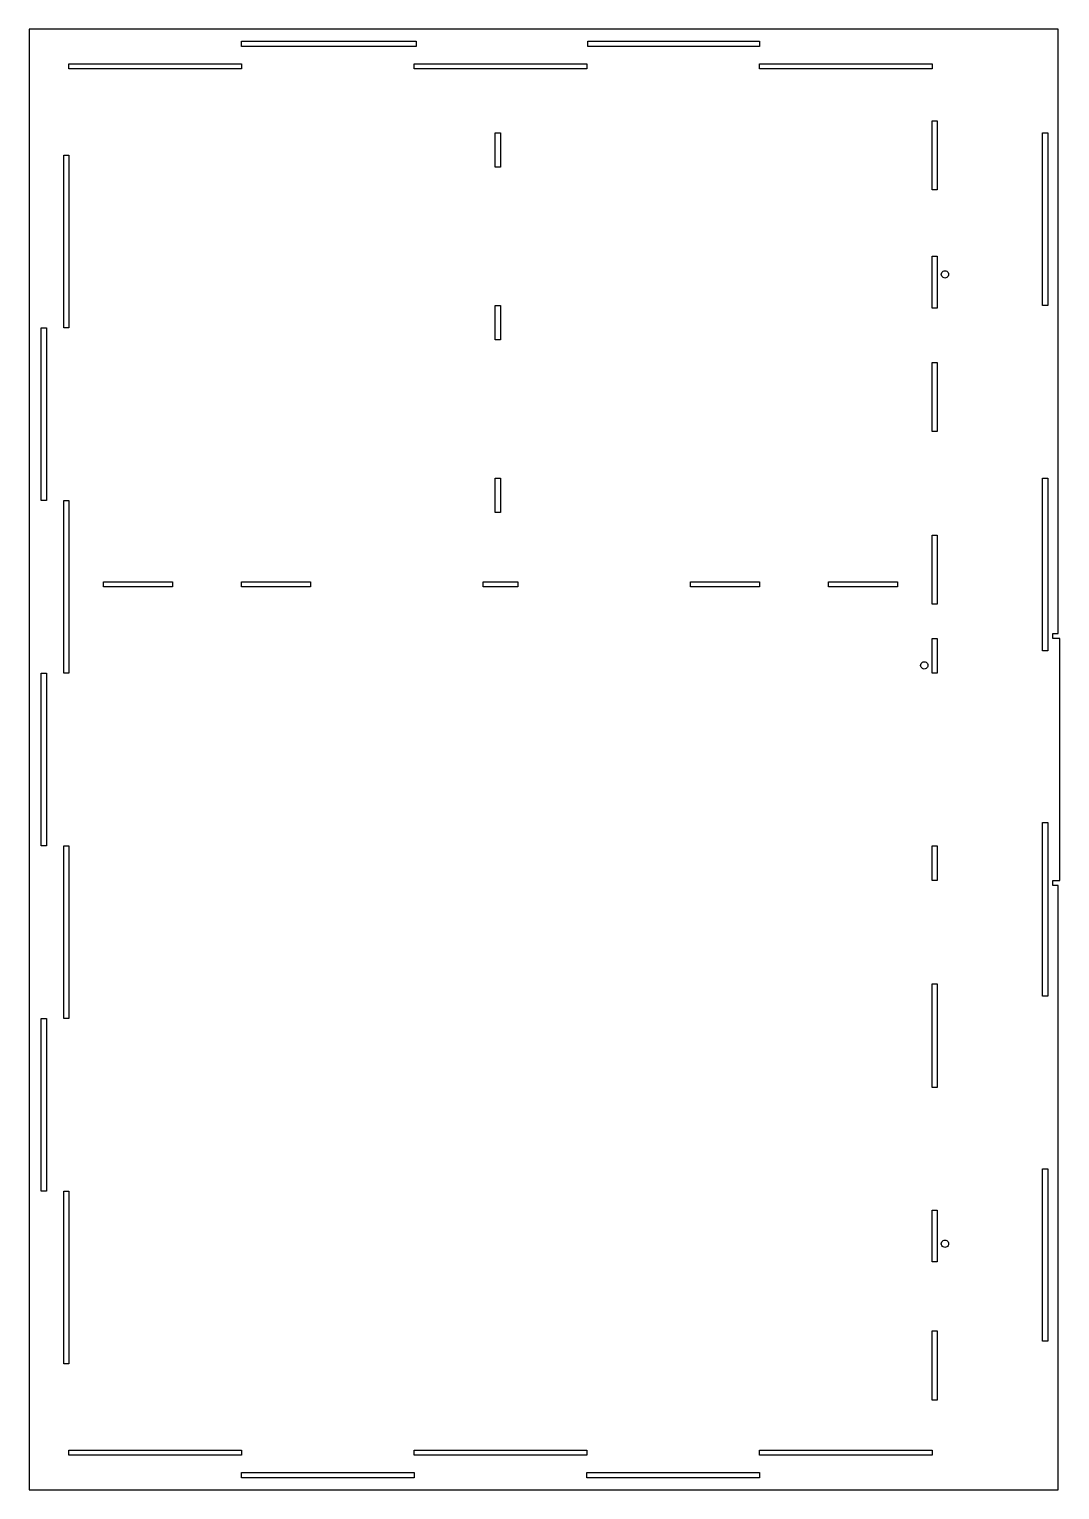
# Model space of a CAD drawing. Extents: x -246 to 351, y -235 to 611.
import ezdxf

# ---------------------------------------------------------------- set-up
doc = ezdxf.new("R2010")
doc.units = 0

msp = doc.modelspace()

# ---------------------------------------------------------------- linework, layer by layer
at = {"layer": 'Calque 1', "color": 4}
for p, q in [((350.249349, 611.349102), (-245.750695, 611.349102)), ((-245.750695, 611.349102), (-245.750695, -234.650928)), ((350.249349, 261.362197), (350.249349, 611.349102)), ((-122.75069, 601.349094), (-122.75069, 604.349088)), ((-122.75069, 604.349088), (-21.499683, 604.349088)), ((-21.499683, 601.349094), (-122.75069, 601.349094)), ((-21.499683, 604.349088), (-21.499683, 601.349094)), ((77.874836, 601.349094), (77.874836, 604.349088)), ((77.874836, 604.349088), (177.249317, 604.349088)), ((177.249317, 601.349094), (77.874836, 601.349094)), ((177.249317, 604.349088), (177.249317, 601.349094)), ((-222.750696, 591.349085), (-122.75069, 591.349085)), ((-222.750696, 588.349091), (-222.750696, 591.349085)), ((-122.75069, 588.349091), (-222.750696, 588.349091)), ((-122.75069, 591.349085), (-122.75069, 588.349091)), ((-22.750683, 588.349091), (-22.750683, 591.349085)), ((-22.750683, 591.349085), (77.249319, 591.349085)), ((77.249319, 588.349091), (-22.750683, 588.349091)), ((77.249319, 591.349085), (77.249319, 588.349091)), ((177.249317, 588.349091), (177.249317, 591.349085)), ((177.249317, 591.349085), (277.249342, 591.349085)), ((277.249342, 588.349091), (177.249317, 588.349091)), ((277.249342, 591.349085), (277.249342, 588.349091)), ((24.249318, 551.349092), (27.249321, 551.349092)), ((24.249318, 531.349092), (24.249318, 551.349092)), ((27.249321, 551.349092), (27.249321, 531.349092)), ((277.249342, 518.349093), (277.249342, 558.349092)), ((277.249342, 558.349092), (280.249336, 558.349092)), ((280.249336, 558.349092), (280.249336, 518.349093)), ((341.249339, 451.349092), (341.249339, 551.349092)), ((341.249339, 551.349092), (344.249361, 551.349092)), ((344.249361, 551.349092), (344.249361, 451.349092)), ((-225.750696, 438.349092), (-225.750696, 538.349093)), ((-225.750696, 538.349093), (-222.750696, 538.349093)), ((-222.750696, 538.349093), (-222.750696, 438.349092)), ((27.249321, 531.349092), (24.249318, 531.349092)), ((280.249336, 518.349093), (277.249342, 518.349093)), ((277.249342, 449.849092), (277.249342, 479.849091)), ((277.249342, 479.849091), (280.249336, 479.849091)), ((280.249336, 479.849091), (280.249336, 449.849092)), ((282.628255, 469.349092), (282.70025, 469.898091)), ((282.70025, 468.799992), (282.628255, 469.349092)), ((282.70025, 469.898091), (282.912143, 470.409692)), ((282.912143, 468.288391), (282.70025, 468.799992)), ((282.912143, 470.409692), (283.249342, 470.849092)), ((283.249342, 467.849092), (282.912143, 468.288391)), ((283.249342, 470.849092), (283.688649, 471.186192)), ((283.688649, 467.511992), (283.249342, 467.849092)), ((283.688649, 471.186192), (284.200233, 471.398091)), ((284.200233, 467.299992), (283.688649, 467.511992)), ((284.200233, 471.398091), (284.749353, 471.470091)), ((284.749353, 467.227992), (284.200233, 467.299992)), ((284.749353, 471.470091), (285.29836, 471.398091)), ((285.29836, 467.299992), (284.749353, 467.227992)), ((285.29836, 471.398091), (285.809944, 471.186192)), ((285.809944, 467.511992), (285.29836, 467.299992)), ((285.809944, 471.186192), (286.249336, 470.849092)), ((286.249336, 467.849092), (285.809944, 467.511992)), ((286.249336, 470.849092), (286.58645, 470.409692)), ((286.58645, 468.288391), (286.249336, 467.849092)), ((286.58645, 470.409692), (286.798343, 469.898091)), ((286.798343, 468.799992), (286.58645, 468.288391)), ((286.798343, 469.898091), (286.870338, 469.349092)), ((286.870338, 469.349092), (286.798343, 468.799992)), ((24.249318, 431.349092), (24.249318, 451.349092)), ((24.249318, 451.349092), (27.249321, 451.349092)), ((27.249321, 451.349092), (27.249321, 431.349092)), ((280.249336, 449.849092), (277.249342, 449.849092)), ((344.249361, 451.349092), (341.249339, 451.349092)), ((-238.750695, 338.349092), (-238.750695, 438.349092)), ((-238.750695, 438.349092), (-235.750695, 438.349092)), ((-235.750695, 438.349092), (-235.750695, 338.349092)), ((-222.750696, 438.349092), (-225.750696, 438.349092)), ((27.249321, 431.349092), (24.249318, 431.349092)), ((277.249342, 378.349091), (277.249342, 418.349093)), ((277.249342, 418.349093), (280.249336, 418.349093)), ((280.249336, 418.349093), (280.249336, 378.349091)), ((280.249336, 378.349091), (277.249342, 378.349091)), ((24.249318, 331.349092), (24.249318, 351.349091)), ((24.249318, 351.349091), (27.249321, 351.349091)), ((27.249321, 351.349091), (27.249321, 331.349092)), ((341.249339, 251.349094), (341.249339, 351.349091)), ((341.249339, 351.349091), (344.249361, 351.349091)), ((344.249361, 351.349091), (344.249361, 251.349094)), ((-235.750695, 338.349092), (-238.750695, 338.349092)), ((-225.750696, 338.349092), (-222.750696, 338.349092)), ((-225.750696, 238.349091), (-225.750696, 338.349092)), ((-222.750696, 338.349092), (-222.750696, 238.349091)), ((27.249321, 331.349092), (24.249318, 331.349092)), ((277.249342, 318.349101), (280.249336, 318.349101)), ((277.249342, 278.349096), (277.249342, 318.349101)), ((280.249336, 318.349101), (280.249336, 278.349096)), ((-202.750694, 288.349105), (-202.750694, 291.349099)), ((-202.750694, 291.349099), (-162.750692, 291.349099)), ((-162.750692, 288.349105), (-202.750694, 288.349105)), ((-162.750692, 291.349099), (-162.750692, 288.349105)), ((-122.75069, 291.349099), (-82.750688, 291.349099)), ((-122.75069, 288.349105), (-122.75069, 291.349099)), ((-82.750688, 288.349105), (-122.75069, 288.349105)), ((-82.750688, 291.349099), (-82.750688, 288.349105)), ((17.249318, 288.349105), (17.249318, 291.349099)), ((17.249318, 291.349099), (37.249314, 291.349099)), ((37.249314, 288.349105), (17.249318, 288.349105)), ((37.249314, 291.349099), (37.249314, 288.349105)), ((137.249312, 288.349105), (137.249312, 291.349099)), ((137.249312, 291.349099), (177.249317, 291.349099)), ((177.249317, 288.349105), (137.249312, 288.349105)), ((177.249317, 291.349099), (177.249317, 288.349105)), ((217.249321, 288.349105), (217.249321, 291.349099)), ((217.249321, 291.349099), (257.249326, 291.349099)), ((257.249326, 288.349105), (217.249321, 288.349105)), ((257.249326, 291.349099), (257.249326, 288.349105)), ((280.249336, 278.349096), (277.249342, 278.349096)), ((277.249342, 258.34908), (280.249336, 258.34908)), ((277.249342, 238.349091), (277.249342, 258.34908)), ((280.249336, 258.34908), (280.249336, 238.349091)), ((347.249355, 258.34908), (347.249355, 261.362197)), ((347.249355, 261.362197), (350.249349, 261.362197)), ((351.249347, 258.34908), (347.249355, 258.34908)), ((351.249347, 118.349077), (351.249347, 258.34908)), ((344.249361, 251.349094), (341.249339, 251.349094)), ((-238.750695, 138.349094), (-238.750695, 238.349091)), ((-238.750695, 238.349091), (-235.750695, 238.349091)), ((-235.750695, 238.349091), (-235.750695, 138.349094)), ((-222.750696, 238.349091), (-225.750696, 238.349091)), ((270.62824, 242.849097), (270.700235, 243.398103)), ((270.700235, 242.300005), (270.62824, 242.849097)), ((270.700235, 243.398103), (270.912127, 243.909688)), ((270.912127, 241.788393), (270.700235, 242.300005)), ((270.912127, 243.909688), (271.249326, 244.349079)), ((271.249326, 241.349085), (270.912127, 241.788393)), ((271.249326, 244.349079), (271.688633, 244.686194)), ((271.688633, 241.011999), (271.249326, 241.349085)), ((271.688633, 244.686194), (272.200246, 244.898086)), ((272.200246, 240.799994), (271.688633, 241.011999)), ((272.200246, 244.898086), (272.749337, 244.970081)), ((272.749337, 240.727999), (272.200246, 240.799994)), ((272.749337, 244.970081), (273.298344, 244.898086)), ((273.298344, 240.799994), (272.749337, 240.727999)), ((273.298344, 244.898086), (273.809928, 244.686194)), ((273.809928, 241.011999), (273.298344, 240.799994)), ((273.809928, 244.686194), (274.24932, 244.349079)), ((274.24932, 241.349085), (273.809928, 241.011999)), ((274.24932, 244.349079), (274.586435, 243.909688)), ((274.586435, 241.788393), (274.24932, 241.349085)), ((274.586435, 243.909688), (274.798327, 243.398103)), ((274.798327, 242.300005), (274.586435, 241.788393)), ((274.798327, 243.398103), (274.870322, 242.849097)), ((274.870322, 242.849097), (274.798327, 242.300005)), ((280.249336, 238.349091), (277.249342, 238.349091)), ((341.249339, 51.349099), (341.249339, 151.79639)), ((341.249339, 151.79639), (344.249361, 151.79639)), ((344.249361, 151.79639), (344.249361, 51.349099)), ((-235.750695, 138.349094), (-238.750695, 138.349094)), ((-225.750696, 38.349096), (-225.750696, 138.349094)), ((-225.750696, 138.349094), (-222.750696, 138.349094)), ((-222.750696, 138.349094), (-222.750696, 38.349096)), ((277.249342, 118.349077), (277.249342, 138.349094)), ((277.249342, 138.349094), (280.249336, 138.349094)), ((280.249336, 138.349094), (280.249336, 118.349077)), ((280.249336, 118.349077), (277.249342, 118.349077)), ((347.249355, 115.335904), (347.249355, 118.349077)), ((347.249355, 118.349077), (351.249347, 118.349077)), ((350.249349, 115.335904), (347.249355, 115.335904)), ((350.249349, -234.650928), (350.249349, 115.335904)), ((277.249342, -1.650914), (277.249342, 58.349085)), ((277.249342, 58.349085), (280.249336, 58.349085)), ((280.249336, 58.349085), (280.249336, -1.650914)), ((344.249361, 51.349099), (341.249339, 51.349099)), ((-238.750695, -61.650907), (-238.750695, 38.349096)), ((-238.750695, 38.349096), (-235.750695, 38.349096)), ((-235.750695, 38.349096), (-235.750695, -61.650907)), ((-222.750696, 38.349096), (-225.750696, 38.349096)), ((280.249336, -1.650914), (277.249342, -1.650914)), ((341.249339, -48.650905), (344.249361, -48.650905)), ((341.249339, -148.650902), (341.249339, -48.650905)), ((344.249361, -48.650905), (344.249361, -148.650902)), ((-235.750695, -61.650907), (-238.750695, -61.650907)), ((-225.750696, -161.650904), (-225.750696, -61.650907)), ((-225.750696, -61.650907), (-222.750696, -61.650907)), ((-222.750696, -61.650907), (-222.750696, -161.650904)), ((277.249342, -72.650913), (280.249336, -72.650913)), ((277.249342, -102.65091), (277.249342, -72.650913)), ((280.249336, -72.650913), (280.249336, -102.65091)), ((282.628255, -92.150916), (282.70025, -91.60191)), ((282.70025, -92.700008), (282.628255, -92.150916)), ((282.70025, -91.60191), (282.912143, -91.090325)), ((282.912143, -93.21162), (282.70025, -92.700008)), ((282.912143, -91.090325), (283.249342, -90.650905)), ((283.249342, -90.650905), (283.688649, -90.313819)), ((283.688649, -90.313819), (284.200233, -90.101927)), ((284.200233, -90.101927), (284.749353, -90.029904)), ((284.749353, -90.029904), (285.29836, -90.101927)), ((285.29836, -90.101927), (285.809944, -90.313819)), ((285.809944, -90.313819), (286.249336, -90.650905)), ((286.249336, -90.650905), (286.58645, -91.090325)), ((286.58645, -91.090325), (286.798343, -91.60191)), ((286.798343, -92.700008), (286.58645, -93.21162)), ((286.798343, -91.60191), (286.870338, -92.150916)), ((286.870338, -92.150916), (286.798343, -92.700008)), ((283.249342, -93.650928), (282.912143, -93.21162)), ((283.688649, -93.988014), (283.249342, -93.650928)), ((284.200233, -94.200019), (283.688649, -93.988014)), ((284.749353, -94.272014), (284.200233, -94.200019)), ((285.29836, -94.200019), (284.749353, -94.272014)), ((285.809944, -93.988014), (285.29836, -94.200019)), ((286.249336, -93.650928), (285.809944, -93.988014)), ((286.58645, -93.21162), (286.249336, -93.650928)), ((280.249336, -102.65091), (277.249342, -102.65091)), ((277.249342, -182.650919), (277.249342, -142.650914)), ((277.249342, -142.650914), (280.249336, -142.650914)), ((280.249336, -142.650914), (280.249336, -182.650919)), ((344.249361, -148.650902), (341.249339, -148.650902)), ((-222.750696, -161.650904), (-225.750696, -161.650904)), ((280.249336, -182.650919), (277.249342, -182.650919)), ((-222.750696, -214.650911), (-222.750696, -211.650917)), ((-222.750696, -211.650917), (-122.75069, -211.650917)), ((-122.75069, -214.650911), (-222.750696, -214.650911)), ((-122.75069, -211.650917), (-122.75069, -214.650911)), ((-22.750683, -214.650911), (-22.750683, -211.650917)), ((-22.750683, -211.650917), (77.249319, -211.650917)), ((77.249319, -214.650911), (-22.750683, -214.650911)), ((77.249319, -211.650917), (77.249319, -214.650911)), ((177.249317, -214.650911), (177.249317, -211.650917)), ((177.249317, -211.650917), (277.249342, -211.650917)), ((277.249342, -214.650911), (177.249317, -214.650911)), ((277.249342, -211.650917), (277.249342, -214.650911)), ((-122.75069, -224.65092), (-22.750683, -224.65092)), ((-122.75069, -227.650914), (-122.75069, -224.65092)), ((-22.750683, -227.650914), (-122.75069, -227.650914)), ((-22.750683, -224.65092), (-22.750683, -227.650914)), ((77.249319, -224.65092), (177.249317, -224.65092)), ((77.249319, -227.650914), (77.249319, -224.65092)), ((177.249317, -227.650914), (77.249319, -227.650914)), ((177.249317, -224.65092), (177.249317, -227.650914)), ((-245.750695, -234.650928), (-229.750696, -234.650928)), ((-229.750696, -234.650928), (350.249349, -234.650928))]:
    msp.add_line(p, q, dxfattribs=at)

doc.saveas('drawing.dxf')
